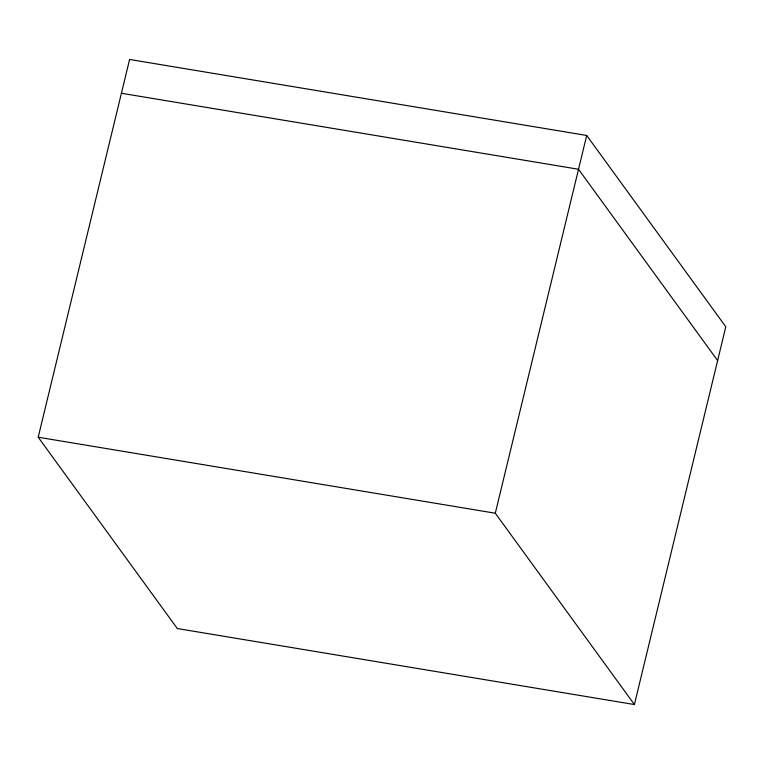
<?xml version="1.0" encoding="UTF-8"?>
<svg xmlns="http://www.w3.org/2000/svg" width="764" height="764" viewBox="0 0 764 764"><rect width="100%" height="100%" fill="white"/><g stroke="black" fill="none" stroke-linecap="round" stroke-linejoin="round"><path stroke-width="1.15" d="M38.2 437.218L129.593 59.458L586.695 135.467L725.8 326.782L634.406 704.542L177.305 628.533L38.2 437.218L495.301 513.227L634.406 704.542M495.301 513.227L586.695 135.467M121.409 93.256L578.52 169.255L717.625 360.579"/></g></svg>
